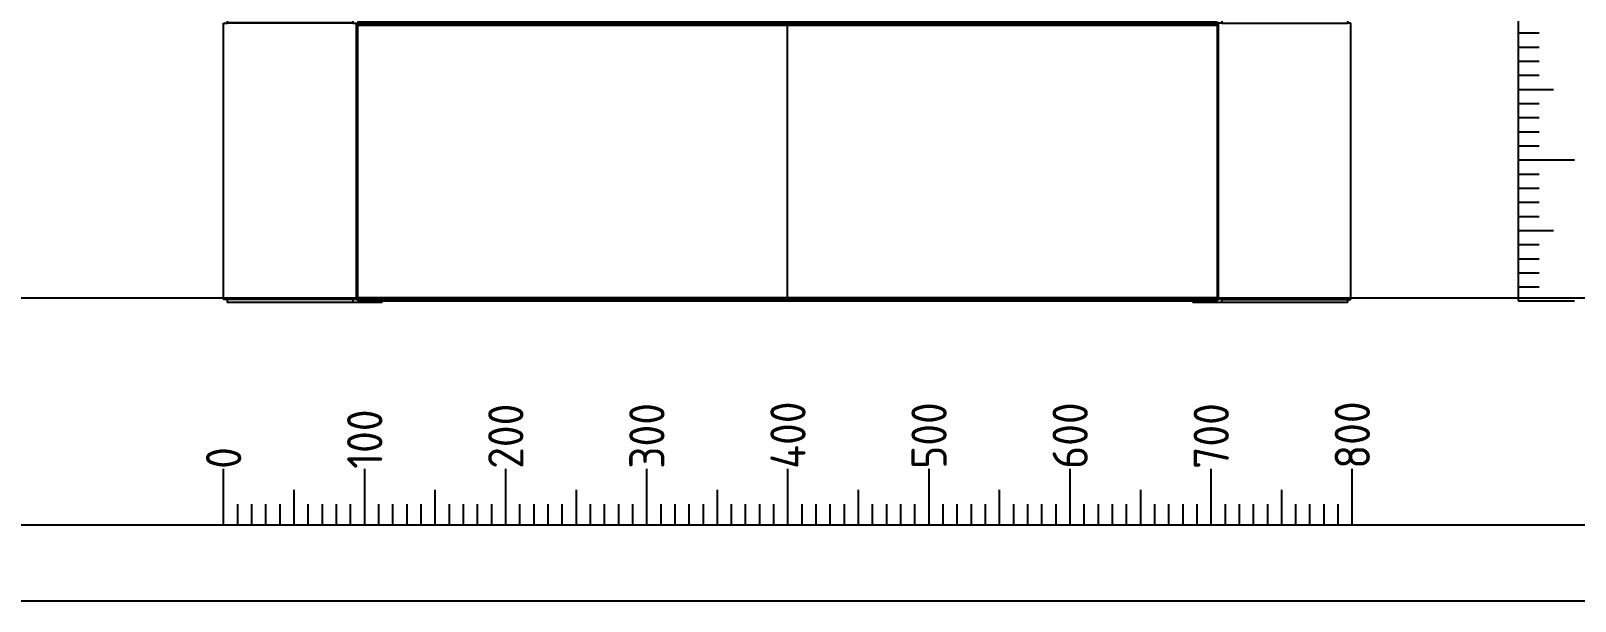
# Model space of a CAD drawing. Header units: millimetres. Extents: x 40929 to 57897, y 13592 to 43737.
# Drawn here: x 47129 to 48223, y 17879 to 18283 of the extents above; entities that cross this region are included whole.
import ezdxf
from ezdxf.enums import TextEntityAlignment as Align

# ---------------------------------------------------------------- set-up
doc = ezdxf.new("R2010")
doc.units = ezdxf.units.MM
doc.layers.add('! NO PLOT !', color=7, linetype='Continuous', true_color=0xff75dd, plot=False)
for name, color, linetype in [('000-PI-ORMAR', 2, 'Continuous'), ('000-PI_TEXT', 7, 'Continuous'), ('Voltage Level 2', 3, 'Continuous')]:
    doc.layers.add(name, color=color, linetype=linetype)
doc.styles.add('PI0', font='isocpeur.ttf', dxfattribs={"width": 0.9})

# ---------------------------------------------------------------- blocks, each defined once
blk = doc.blocks.new('8660.023')
at = {"layer": '000-PI-ORMAR'}
for p, q in [((42027.6, 47900), (42027.6, 48096)), ((42027.6, 48096), (42030.1, 48096)), ((42030.1, 48098), (42119.1, 48098)), ((42030.1, 48098), (42030.1, 48096)), ((42119.1, 48096), (42030.1, 48096)), ((42119.1, 48098), (42119.1, 48096)), ((42119.1, 48096), (42121.6, 48096)), ((42121.6, 48096), (42121.6, 48086.5)), ((42122.3, 48097), (42122.3, 47997)), ((42731.8, 48097), (42122.3, 48097)), ((42731.8, 48095.5), (42122.3, 48095.5)), ((42731.8, 48094.5), (42122.3, 48094.5)), ((42731.8, 48097), (42731.8, 47997)), ((42732.6, 48096), (42732.6, 48086.5)), ((42735.1, 48096), (42732.6, 48096)), ((42824.1, 48098), (42735.1, 48098)), ((42735.1, 48098), (42735.1, 48096)), ((42735.1, 48096), (42824.1, 48096)), ((42824.1, 48098), (42824.1, 48096)), ((42826.6, 48096), (42824.1, 48096)), ((42826.6, 47900), (42826.6, 48096)), ((42121.6, 48086.5), (42121.6, 47986.5)), ((42732.6, 48086.5), (42732.6, 47986.5)), ((42122.3, 47997), (42122.3, 47899)), ((42731.8, 47997), (42731.8, 47899)), ((42121.6, 47986.5), (42121.6, 47909.5)), ((42732.6, 47986.5), (42732.6, 47909.5)), ((42121.6, 47909.5), (42121.6, 47900)), ((42732.6, 47909.5), (42732.6, 47900)), ((42030.1, 47900), (42027.6, 47900)), ((42119.1, 47900), (42030.1, 47900)), ((42030.1, 47899.7), (42030.1, 47899.7)), ((42030.1, 47899.7), (42030.1, 47898)), ((42030.1, 47898), (42139.6, 47898)), ((42119.1, 47900), (42122.3, 47900)), ((42119.1, 47900), (42119.1, 47900)), ((42119.1, 47900), (42119.1, 47898)), ((42731.8, 47901.5), (42122.3, 47901.5)), ((42731.8, 47900.5), (42122.3, 47900.5)), ((42731.8, 47899), (42122.3, 47899)), ((42123.1, 47899), (42123.1, 47898)), ((42139.6, 47899), (42139.6, 47898)), ((42714.6, 47899), (42714.6, 47898)), ((42714.6, 47898), (42824.1, 47898)), ((42731.1, 47899), (42731.1, 47898)), ((42731.8, 47900), (42735.1, 47900)), ((42735.1, 47900), (42824.1, 47900)), ((42735.1, 47900), (42735.1, 47900)), ((42735.1, 47900), (42735.1, 47898)), ((42824.1, 47900), (42826.6, 47900)), ((42824.1, 47899.7), (42824.1, 47899.7)), ((42824.1, 47899.7), (42824.1, 47898))]:
    blk.add_line(p, q, dxfattribs=at)
blk = doc.blocks.new('A$C22301F41')
at = {"color": 7}
for p, q in [((0, 0), (0, 40)), ((100, 0), (100, 40)), ((200, 0), (200, 40)), ((200, 0), (200, 40)), ((200, 0), (200, 40)), ((200, 0), (200, 40)), ((200, 0), (200, 40)), ((200, 0), (200, 40)), ((200, 0), (200, 40)), ((200, 0), (200, 40)), ((300, 0), (300, 40)), ((400, 0), (400, 40)), ((400, 0), (400, 40)), ((400, 0), (400, 40)), ((400, 0), (400, 40)), ((400, 0), (400, 40)), ((400, 0), (400, 40)), ((400, 0), (400, 40)), ((500, 0), (500, 40)), ((600, 0), (600, 40)), ((600, 0), (600, 40)), ((600, 0), (600, 40)), ((600, 0), (600, 40)), ((600, 0), (600, 40)), ((600, 0), (600, 40)), ((700, 0), (700, 40)), ((800, 0), (800, 40)), ((800, 0), (800, 40)), ((800, 0), (800, 40)), ((800, 0), (800, 40)), ((800, 0), (800, 40)), ((800, 0), (800, 40)), ((50, 0), (50, 25)), ((150, 0), (150, 25)), ((250, 0), (250, 25)), ((350, 0), (350, 25)), ((450, 0), (450, 25)), ((550, 0), (550, 25)), ((650, 0), (650, 25)), ((750, 0), (750, 25)), ((10, 0), (10, 15)), ((20, 0), (20, 15)), ((30, 0), (30, 15)), ((40, 0), (40, 15)), ((60, 0), (60, 15)), ((70, 0), (70, 15)), ((80, 0), (80, 15)), ((90, 0), (90, 15)), ((110, 0), (110, 15)), ((120, 0), (120, 15)), ((130, 0), (130, 15)), ((140, 0), (140, 15)), ((160, 0), (160, 15)), ((170, 0), (170, 15)), ((180, 0), (180, 15)), ((190, 0), (190, 15)), ((210, 0), (210, 15)), ((220, 0), (220, 15)), ((230, 0), (230, 15)), ((240, 0), (240, 15)), ((260, 0), (260, 15)), ((270, 0), (270, 15)), ((280, 0), (280, 15)), ((290, 0), (290, 15)), ((310, 0), (310, 15)), ((320, 0), (320, 15)), ((330, 0), (330, 15)), ((340, 0), (340, 15)), ((360, 0), (360, 15)), ((370, 0), (370, 15)), ((380, 0), (380, 15)), ((390, 0), (390, 15)), ((410, 0), (410, 15)), ((420, 0), (420, 15)), ((430, 0), (430, 15)), ((440, 0), (440, 15)), ((460, 0), (460, 15)), ((470, 0), (470, 15)), ((480, 0), (480, 15)), ((490, 0), (490, 15)), ((510, 0), (510, 15)), ((520, 0), (520, 15)), ((530, 0), (530, 15)), ((540, 0), (540, 15)), ((560, 0), (560, 15)), ((570, 0), (570, 15)), ((580, 0), (580, 15)), ((590, 0), (590, 15)), ((610, 0), (610, 15)), ((620, 0), (620, 15)), ((630, 0), (630, 15)), ((640, 0), (640, 15)), ((660, 0), (660, 15)), ((670, 0), (670, 15)), ((680, 0), (680, 15)), ((690, 0), (690, 15)), ((710, 0), (710, 15)), ((720, 0), (720, 15)), ((730, 0), (730, 15)), ((740, 0), (740, 15)), ((760, 0), (760, 15)), ((770, 0), (770, 15)), ((780, 0), (780, 15)), ((790, 0), (790, 15)), ((800, 0), (0, 0))]:
    blk.add_line(p, q, dxfattribs=at)
at = {"color": 7, "style": 'PI0', "width": 0.9}
for s, p in [('100', (100, 40)), ('200', (200, 40)), ('300', (300, 40)), ('400', (400, 40)), ('500', (500, 40)), ('600', (600, 40)), ('700', (700, 40)), ('800', (800, 40)), ('0', (0, 40))]:
    blk.add_text(s, height=25, rotation=90, dxfattribs=at).set_placement(p, align=Align.MIDDLE_LEFT)
blk = doc.blocks.new('A$Cc4b80542')
at = {"layer": 'Voltage Level 2', "ltscale": 0.01}
blk.add_blockref('A$C22301F41', (657.5, 240), dxfattribs=at)

msp = doc.modelspace()

# ---------------------------------------------------------------- linework, layer by layer
at = {"layer": '! NO PLOT !', "ltscale": 0.25}
for p, q in [((47664.956, 19525.449), (47664.956, 18091.449)), ((49413.913, 18093.449), (46034.267, 18093.449)), ((49548.895, 17932.449), (46135.546, 17932.449))]:
    msp.add_line(p, q, dxfattribs=at)
msp.add_lwpolyline([(48757.931, 17878.653), (46607.931, 17878.653), (46607.931, 20748.653), (50507.931, 20748.653), (50507.931, 18863.653), (48757.931, 18863.653), (48757.931, 17878.653)], dxfattribs=at)
for p, q in [((48182.956, 18631.449), (48182.956, 18091.449)), ((48182.956, 18281.449), (48197.956, 18281.449)), ((48182.956, 18271.449), (48197.956, 18271.449)), ((48182.956, 18261.449), (48197.956, 18261.449)), ((48182.956, 18251.449), (48197.956, 18251.449)), ((48182.956, 18241.449), (48207.956, 18241.449)), ((48182.956, 18231.449), (48197.956, 18231.449)), ((48182.956, 18221.449), (48197.956, 18221.449)), ((48182.956, 18211.449), (48197.956, 18211.449)), ((48182.956, 18201.449), (48197.956, 18201.449)), ((48182.956, 18191.449), (48222.956, 18191.449)), ((48182.956, 18181.449), (48197.956, 18181.449)), ((48182.956, 18171.449), (48197.956, 18171.449)), ((48182.956, 18161.449), (48197.956, 18161.449)), ((48182.956, 18151.449), (48197.956, 18151.449)), ((48182.956, 18141.449), (48207.956, 18141.449)), ((48182.956, 18131.449), (48197.956, 18131.449)), ((48182.956, 18121.449), (48197.956, 18121.449)), ((48182.956, 18111.449), (48197.956, 18111.449)), ((48182.956, 18101.449), (48197.956, 18101.449)), ((48182.956, 18091.449), (48222.956, 18091.449))]:
    msp.add_line(p, q)

# ---------------------------------------------------------------- block references
at = {"layer": '000-PI-ORMAR', "transparency": 33554687, "xscale": -1}
msp.add_blockref('8660.023', (90092.048, -29807.539), dxfattribs=at)
at = {"layer": '000-PI_TEXT', "ltscale": 0.25}
msp.add_blockref('A$Cc4b80542', (46607.944, 17692.449), dxfattribs=at)

doc.saveas('drawing.dxf')
